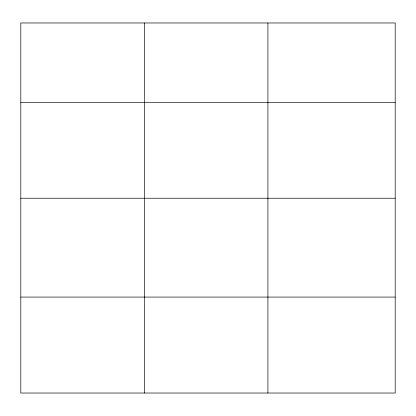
<?xml version="1.0" encoding="UTF-8"?>
<svg xmlns="http://www.w3.org/2000/svg" width="416" height="416" viewBox="0 0 416 416"><rect width="100%" height="100%" fill="white"/><g stroke="black" fill="none" stroke-linecap="round" stroke-linejoin="round"><path stroke-width="0.62" d="M395.2 198.24L395.2 22.979L20.8 22.979L20.8 393.021L395.2 393.021L395.2 198.24L20.8 198.24M20.8 102.305L395.2 102.305M20.8 297.081L395.2 297.081M267.904 22.979L267.904 393.021M144.352 22.979L144.352 393.021"/></g></svg>
